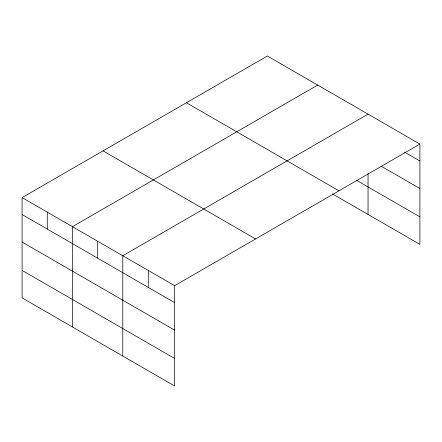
<?xml version="1.0" encoding="UTF-8"?>
<svg xmlns="http://www.w3.org/2000/svg" width="442" height="442" viewBox="0 0 442 442"><rect width="100%" height="100%" fill="white"/><g stroke="black" fill="none" stroke-linecap="round" stroke-linejoin="round"><path stroke-width="0.66" d="M22.1 197.607L174.645 285.681L174.645 385.988L22.1 297.919L22.1 197.607L267.355 56.012L419.9 144.081L419.9 244.393L332.329 193.834M317.693 85.074L72.438 226.674L72.438 326.981M368.037 114.135L122.782 255.736L122.782 356.042M174.645 285.681L419.9 144.081M404.574 152.186L419.9 161.032M380.998 166.082L419.9 188.541M356.329 180.181L419.9 216.884M186.419 102.737L338.964 190.811M103.036 150.882L255.581 238.951M22.1 214.558L174.645 302.632M22.1 242.067L174.645 330.135M22.1 270.41L174.645 358.479M368.037 173.441L368.037 214.447M148.711 270.708L148.711 287.659M97.61 241.205L97.61 258.156M47.272 212.138L47.272 229.089"/></g></svg>
